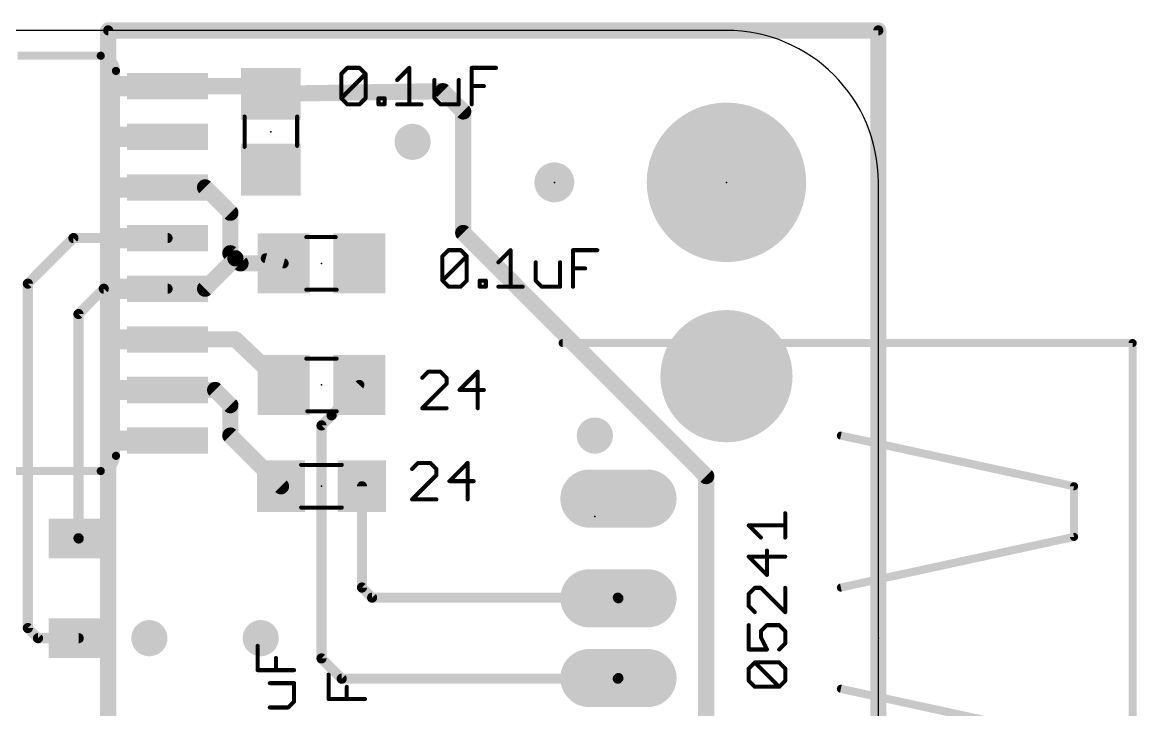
# Model space of a CAD drawing. Extents: x -0.2 to 52.2, y -1.3 to 32.4.
# Drawn here: x 24.24 to 52.2, y 13.45 to 30.68 of the extents above; entities that cross this region are included whole.
import ezdxf

# ---------------------------------------------------------------- set-up
doc = ezdxf.new("R2010")
doc.units = 0
for name, color, linetype in [('1', 12, 'CONTINUOUS'), ('16', 132, 'CONTINUOUS'), ('17', 110, 'CONTINUOUS'), ('18', 110, 'CONTINUOUS'), ('20', 53, 'CONTINUOUS'), ('23', 53, 'CONTINUOUS'), ('24', 53, 'CONTINUOUS'), ('27', 253, 'CONTINUOUS'), ('51', 253, 'CONTINUOUS')]:
    doc.layers.add(name, color=color, linetype=linetype)

# ---------------------------------------------------------------- blocks, each defined once
blk = doc.blocks.new('RECT')
blk.add_solid([(-0.5, -0.5), (0.5, -0.5), (-0.5, 0.5), (0.5, 0.5)])
blk = doc.blocks.new('PIE')
at = {"const_width": 0.5}
blk.add_lwpolyline([(0, -0.25, 1), (0, 0.25, 1), (0, -0.25)], format="xyb", dxfattribs=at)
blk = doc.blocks.new('ROUNDP')
at = {"const_width": 0.5}
blk.add_lwpolyline([(0, -0.25, 1), (0, 0.25, 1), (0, -0.25)], format="xyb", dxfattribs=at)
blk = doc.blocks.new('LONGP100')
at = {"const_width": 1}
blk.add_lwpolyline([(-0.5, 0), (0.5, 0)], dxfattribs=at)
at = {"const_width": 0.5}
for points in [[(-0.5, 0.25, 1), (-0.5, -0.25)], [(0.5, -0.25, 1), (0.5, 0.25)]]:
    blk.add_lwpolyline(points, format="xyb", dxfattribs=at)
blk = doc.blocks.new('ROUNDV')
at = {"const_width": 0.5}
blk.add_lwpolyline([(0, -0.25, 1), (0, 0.25, 1), (0, -0.25)], format="xyb", dxfattribs=at)

msp = doc.modelspace()

# ---------------------------------------------------------------- linework, layer by layer
at = {"layer": '1'}
for points, const_width in [([(26.4, 0), (26.4, 30.48)], 0.4064), ([(26.4, 30.48), (45.72, 30.48)], 0.4064), ([(45.72, 30.48), (45.72, 0)], 0.4064), ([(27.8892, 29.083), (30.353, 29.083)], 0.4064), ([(30.353, 29.083), (30.48, 28.89)], 0.4064), ([(30.48, 28.89), (34.798, 28.956)], 0.4064), ([(34.798, 28.956), (35.306, 28.448)], 0.4064), ([(35.306, 28.448), (35.306, 25.4)], 0.4064), ([(27.8892, 26.543), (28.829, 26.543)], 0.4064), ([(28.829, 26.543), (29.464, 25.908)], 0.4064), ([(29.464, 25.908), (29.464, 24.892)], 0.4064), ([(35.306, 25.4), (41.402, 19.304)], 0.4064), ([(25.527, 25.273), (24.384, 24.13)], 0.254), ([(27.8892, 25.273), (25.527, 25.273)], 0.254), ([(28.829, 24.003), (29.591, 24.765)], 0.4064), ([(29.464, 24.892), (29.591, 24.765)], 0.4064), ([(29.591, 24.765), (29.718, 24.638)], 0.4064), ([(30.353, 24.765), (30.8, 24.638)], 0.254), ([(29.718, 24.638), (30.8, 24.638)], 0.4064), ([(24.384, 24.13), (24.384, 15.494)], 0.254), ([(26.289, 24.003), (25.654, 23.368)], 0.254), ([(27.8892, 24.003), (26.289, 24.003)], 0.254), ([(27.8892, 24.003), (28.829, 24.003)], 0.4064), ([(25.654, 23.368), (25.654, 17.746)], 0.254), ([(27.8892, 22.733), (29.591, 22.733)], 0.4064), ([(29.591, 22.733), (30.8, 21.59)], 0.4064), ([(27.8892, 21.463), (29.083, 21.463)], 0.4064), ([(29.083, 21.463), (29.464, 21.082)], 0.4064), ([(32.7, 21.59), (32.004, 20.828)], 0.254), ([(29.464, 21.082), (29.464, 20.32)], 0.4064), ([(32.004, 20.828), (31.75, 20.574)], 0.254), ([(31.75, 20.574), (31.75, 14.732)], 0.254), ([(29.464, 20.32), (30.734, 19.05)], 0.4064), ([(41.402, 19.304), (41.402, 11.938)], 0.4064), ([(32.766, 19.05), (32.766, 16.51)], 0.254), ([(25.654, 17.746), (25.66, 17.74)], 0.254), ([(32.766, 16.51), (33.02, 16.256)], 0.254), ([(33.02, 16.256), (39.184, 16.256)], 0.254), ([(39.184, 16.256), (39.2, 16.24)], 0.254), ([(24.384, 15.494), (24.638, 15.24)], 0.254), ([(24.638, 15.24), (25.66, 15.24)], 0.254), ([(31.75, 14.732), (32.258, 14.224)], 0.254), ([(32.258, 14.224), (39.184, 14.224)], 0.254), ([(39.184, 14.224), (39.2, 14.24)], 0.254)]:
    msp.add_lwpolyline(points, dxfattribs=dict(at, const_width=const_width))
for points, const_width in [([(26.5016, 30.48, 1), (26.2984, 30.48)], 0.2032), ([(26.4, 30.5816, 1), (26.4, 30.3784)], 0.2032), ([(45.8216, 30.48, 1), (45.6184, 30.48)], 0.2032), ([(45.72, 30.3784, 1), (45.72, 30.5816)], 0.2032), ([(27.8892, 29.1846, 1), (27.8892, 28.9814)], 0.2032), ([(30.4379, 29.1388, 1), (30.2681, 29.0272)], 0.2032), ([(30.353, 28.9814, 1), (30.353, 29.1846)], 0.2032), ([(30.4784, 28.9916, 1), (30.4816, 28.7884)], 0.2032), ([(34.8698, 29.0278, 1), (34.7262, 28.8842)], 0.2032), ([(34.7996, 28.8544, 1), (34.7964, 29.0576)], 0.2032), ([(30.3951, 28.8342, 1), (30.5649, 28.9458)], 0.2032), ([(35.4076, 28.448, 1), (35.2044, 28.448)], 0.2032), ([(35.2342, 28.3762, 1), (35.3778, 28.5198)], 0.2032), ([(27.8892, 26.6446, 1), (27.8892, 26.4414)], 0.2032), ([(28.9008, 26.6148, 1), (28.7572, 26.4712)], 0.2032), ([(28.829, 26.4414, 1), (28.829, 26.6446)], 0.2032), ([(29.5656, 25.908, 1), (29.3624, 25.908)], 0.2032), ([(29.3922, 25.8362, 1), (29.5358, 25.9798)], 0.2032), ([(35.2044, 25.4, 1), (35.4076, 25.4)], 0.2032), ([(35.3778, 25.4718, 1), (35.2342, 25.3282)], 0.2032), ([(25.527, 25.3365, 1), (25.527, 25.2095)], 0.127), ([(25.5719, 25.2281, 1), (25.4821, 25.3179)], 0.127), ([(27.8892, 25.2095, 1), (27.8892, 25.3365)], 0.127), ([(29.3624, 24.892, 1), (29.5656, 24.892)], 0.2032), ([(29.5358, 24.9638, 1), (29.3922, 24.8202)], 0.2032), ([(29.6628, 24.8368, 1), (29.5192, 24.6932)], 0.2032), ([(29.6628, 24.6932, 1), (29.5192, 24.8368)], 0.2032), ([(29.5192, 24.6932, 1), (29.6628, 24.8368)], 0.2032), ([(30.3704, 24.8261, 1), (30.3356, 24.7039)], 0.127), ([(29.718, 24.7396, 1), (29.718, 24.5364)], 0.2032), ([(29.6462, 24.5662, 1), (29.7898, 24.7098)], 0.2032), ([(30.8, 24.5364, 1), (30.8, 24.7396)], 0.2032), ([(30.7826, 24.5769, 1), (30.8174, 24.6991)], 0.127), ([(24.4475, 24.13, 1), (24.3205, 24.13)], 0.127), ([(24.3391, 24.1749, 1), (24.4289, 24.0851)], 0.127), ([(26.289, 24.0665, 1), (26.289, 23.9395)], 0.127), ([(26.3339, 23.9581, 1), (26.2441, 24.0479)], 0.127), ([(27.8892, 24.1046, 1), (27.8892, 23.9014)], 0.2032), ([(27.8892, 23.9395, 1), (27.8892, 24.0665)], 0.127), ([(28.7572, 24.0748, 1), (28.9008, 23.9312)], 0.2032), ([(28.829, 23.9014, 1), (28.829, 24.1046)], 0.2032), ([(25.7175, 23.368, 1), (25.5905, 23.368)], 0.127), ([(25.6091, 23.4129, 1), (25.6989, 23.3231)], 0.127), ([(27.8892, 22.8346, 1), (27.8892, 22.6314)], 0.2032), ([(29.6608, 22.8068, 1), (29.5212, 22.6592)], 0.2032), ([(29.591, 22.6314, 1), (29.591, 22.8346)], 0.2032), ([(27.8892, 21.5646, 1), (27.8892, 21.3614)], 0.2032), ([(29.1548, 21.5348, 1), (29.0112, 21.3912)], 0.2032), ([(29.083, 21.3614, 1), (29.083, 21.5646)], 0.2032), ([(30.7302, 21.5162, 1), (30.8698, 21.6638)], 0.2032), ([(32.7469, 21.5472, 1), (32.6531, 21.6328)], 0.127), ([(29.5656, 21.082, 1), (29.3624, 21.082)], 0.2032), ([(29.3922, 21.0102, 1), (29.5358, 21.1538)], 0.2032), ([(31.8135, 20.574, 1), (31.6865, 20.574)], 0.127), ([(31.9571, 20.8708, 1), (32.0509, 20.7852)], 0.127), ([(32.0489, 20.7831, 1), (31.9591, 20.8729)], 0.127), ([(29.3624, 20.32, 1), (29.5656, 20.32)], 0.2032), ([(29.5358, 20.3918, 1), (29.3922, 20.2482)], 0.2032), ([(31.7051, 20.6189, 1), (31.7949, 20.5291)], 0.127), ([(41.5036, 19.304, 1), (41.3004, 19.304)], 0.2032), ([(41.3302, 19.2322, 1), (41.4738, 19.3758)], 0.2032), ([(30.6622, 18.9782, 1), (30.8058, 19.1218)], 0.2032), ([(32.8295, 19.05, 1), (32.7025, 19.05)], 0.127), ([(25.6989, 17.7909, 1), (25.6091, 17.7011)], 0.127), ([(25.5905, 17.746, 1), (25.7175, 17.746)], 0.127), ([(25.6151, 17.6951, 1), (25.7049, 17.7849)], 0.127), ([(32.8109, 16.5549, 1), (32.7211, 16.4651)], 0.127), ([(32.7025, 16.51, 1), (32.8295, 16.51)], 0.127), ([(33.02, 16.3195, 1), (33.02, 16.1925)], 0.127), ([(32.9751, 16.2111, 1), (33.0649, 16.3009)], 0.127), ([(39.2289, 16.3009, 1), (39.1391, 16.2111)], 0.127), ([(39.1551, 16.1951, 1), (39.2449, 16.2849)], 0.127), ([(39.184, 16.1925, 1), (39.184, 16.3195)], 0.127), ([(24.4289, 15.5389, 1), (24.3391, 15.4491)], 0.127), ([(24.3205, 15.494, 1), (24.4475, 15.494)], 0.127), ([(24.638, 15.3035, 1), (24.638, 15.1765)], 0.127), ([(24.5931, 15.1951, 1), (24.6829, 15.2849)], 0.127), ([(25.66, 15.1765, 1), (25.66, 15.3035)], 0.127), ([(31.7949, 14.7769, 1), (31.7051, 14.6871)], 0.127), ([(31.6865, 14.732, 1), (31.8135, 14.732)], 0.127), ([(32.258, 14.2875, 1), (32.258, 14.1605)], 0.127), ([(32.2131, 14.1791, 1), (32.3029, 14.2689)], 0.127), ([(39.1391, 14.2689, 1), (39.2289, 14.1791)], 0.127), ([(39.2449, 14.1951, 1), (39.1551, 14.2849)], 0.127), ([(39.184, 14.1605, 1), (39.184, 14.2875)], 0.127)]:
    msp.add_lwpolyline(points, format="xyb", dxfattribs=dict(at, const_width=const_width))
at = {"layer": '16', "const_width": 0.254}
for points in [[(26.4, 0), (26.4, 30.48)], [(26.4, 30.48), (45.72, 30.48)], [(45.72, 30.48), (45.72, 0)]]:
    msp.add_lwpolyline(points, dxfattribs=at)
at = {"layer": '16', "const_width": 0.127}
for points in [[(26.4635, 30.48, 1), (26.3365, 30.48)], [(26.4, 30.5435, 1), (26.4, 30.4165)], [(45.7835, 30.48, 1), (45.6565, 30.48)], [(45.72, 30.4165, 1), (45.72, 30.5435)]]:
    msp.add_lwpolyline(points, format="xyb", dxfattribs=at)
at = {"layer": '20'}
for p, q in [((41.91, 30.48), (3.81, 30.48)), ((45.72, 3.81), (45.72, 26.67))]:
    msp.add_line(p, q, dxfattribs=at)
msp.add_arc((41.91, 26.67), 3.81, 0, 90, dxfattribs=at)
at = {"layer": '23'}
for p in [(30.48, 27.94), (37.592, 26.67), (41.91, 26.67), (31.75, 24.638), (31.75, 21.59), (31.75, 19.05), (45.72, 15.24)]:
    msp.add_point(p, dxfattribs=at)
at = {"layer": '24'}
msp.add_point((38.608, 18.288), dxfattribs=at)
at = {"layer": '27', "const_width": 0.1016}
for points in [[(32.2454, 29.3885), (32.3979, 29.541)], [(32.2454, 28.7783), (32.2454, 29.3885)], [(32.2454, 28.7783), (32.8555, 29.3885)], [(32.3979, 29.541), (32.703, 29.541)], [(32.703, 29.541), (32.8555, 29.3885)], [(32.8555, 29.3885), (32.8555, 28.7783)], [(33.6487, 29.2359), (33.9537, 29.541)], [(33.9537, 29.541), (33.9537, 28.6258)], [(35.5197, 28.6258), (35.5197, 29.541)], [(35.5197, 29.541), (36.1298, 29.541)], [(34.5842, 29.2359), (34.5842, 28.7783)], [(35.1943, 28.6258), (35.1943, 29.2359)], [(35.5197, 29.0834), (35.8248, 29.0834)], [(32.3979, 28.6258), (32.2454, 28.7783)], [(32.8555, 28.7783), (32.703, 28.6258)], [(33.1809, 28.6258), (33.1809, 28.7783)], [(33.1809, 28.7783), (33.3334, 28.7783)], [(33.3334, 28.7783), (33.3334, 28.6258)], [(34.5842, 28.7783), (34.7367, 28.6258)], [(32.703, 28.6258), (32.3979, 28.6258)], [(33.3334, 28.6258), (33.1809, 28.6258)], [(33.6487, 28.6258), (34.2588, 28.6258)], [(34.7367, 28.6258), (35.1943, 28.6258)], [(34.7854, 24.8164), (34.9379, 24.969)], [(34.9379, 24.969), (35.243, 24.969)], [(35.243, 24.969), (35.3955, 24.8164)], [(36.1887, 24.6639), (36.4937, 24.969)], [(36.4937, 24.969), (36.4937, 24.0538)], [(38.0597, 24.0538), (38.0597, 24.969)], [(38.0597, 24.969), (38.6698, 24.969)], [(34.7854, 24.2063), (34.7854, 24.8164)], [(34.7854, 24.2063), (35.3955, 24.8164)], [(35.3955, 24.8164), (35.3955, 24.2063)], [(37.1242, 24.6639), (37.1242, 24.2063)], [(37.7343, 24.0538), (37.7343, 24.6639)], [(38.0597, 24.5114), (38.3648, 24.5114)], [(34.9379, 24.0538), (34.7854, 24.2063)], [(35.243, 24.0538), (34.9379, 24.0538)], [(35.3955, 24.2063), (35.243, 24.0538)], [(35.7209, 24.0538), (35.7209, 24.2063)], [(35.7209, 24.2063), (35.8734, 24.2063)], [(35.8734, 24.0538), (35.7209, 24.0538)], [(35.8734, 24.2063), (35.8734, 24.0538)], [(36.1887, 24.0538), (36.7988, 24.0538)], [(37.1242, 24.2063), (37.2767, 24.0538)], [(37.2767, 24.0538), (37.7343, 24.0538)], [(34.4299, 21.921), (34.2774, 21.7685)], [(34.735, 21.921), (34.4299, 21.921)], [(34.8875, 21.7685), (34.735, 21.921)], [(34.8875, 21.6159), (34.8875, 21.7685)], [(35.6705, 21.921), (35.2129, 21.4634)], [(35.6705, 21.0058), (35.6705, 21.921)], [(34.2774, 21.0058), (34.8875, 21.6159)], [(35.2129, 21.4634), (35.823, 21.4634)], [(34.8875, 21.0058), (34.2774, 21.0058)], [(34.1759, 19.635), (34.0234, 19.4825)], [(34.481, 19.635), (34.1759, 19.635)], [(34.6335, 19.4825), (34.481, 19.635)], [(35.4165, 19.635), (34.9589, 19.1774)], [(35.4165, 18.7198), (35.4165, 19.635)], [(34.0234, 18.7198), (34.6335, 19.3299)], [(34.6335, 19.3299), (34.6335, 19.4825)], [(34.9589, 19.1774), (35.569, 19.1774)], [(34.6335, 18.7198), (34.0234, 18.7198)], [(43.3832, 17.7629), (43.3832, 18.373)], [(42.7731, 17.7629), (42.468, 18.0679)], [(42.468, 18.0679), (43.3832, 18.0679)], [(43.3832, 17.2849), (42.468, 17.2849)], [(42.468, 17.2849), (42.9256, 16.8274)], [(42.9256, 16.8274), (42.9256, 17.4375)], [(42.6206, 16.502), (42.468, 16.3494)], [(42.7731, 16.502), (42.6206, 16.502)], [(43.3832, 15.8918), (42.7731, 16.502)], [(43.3832, 16.502), (43.3832, 15.8918)], [(42.468, 16.3494), (42.468, 16.0444)], [(42.468, 16.0444), (42.6206, 15.8918)], [(42.468, 15.5664), (42.468, 14.9563)], [(42.7731, 15.4139), (42.9256, 15.5664)], [(42.7731, 15.2614), (42.7731, 15.4139)], [(42.9256, 15.5664), (43.2307, 15.5664)], [(43.2307, 15.5664), (43.3832, 15.4139)], [(43.3832, 15.4139), (43.3832, 15.1088)], [(30.149, 14.4377), (30.149, 15.0478)], [(42.9256, 14.9563), (42.7731, 15.2614)], [(43.3832, 15.1088), (43.2307, 14.9563)], [(42.468, 14.9563), (42.9256, 14.9563)], [(30.6066, 14.4377), (30.6066, 14.7428)], [(42.468, 14.4784), (42.6206, 14.6309)], [(42.6206, 14.6309), (43.2307, 14.6309)], [(43.2307, 14.0208), (42.6206, 14.6309)], [(43.2307, 14.6309), (43.3832, 14.4784)], [(31.0642, 14.4377), (30.149, 14.4377)], [(31.927, 13.716), (31.927, 14.3261)], [(42.468, 14.1733), (42.468, 14.4784)], [(43.3832, 14.4784), (43.3832, 14.1733)], [(31.0642, 14.1123), (30.4541, 14.1123)], [(31.0642, 13.6547), (31.0642, 14.1123)], [(32.3846, 13.716), (32.3846, 14.021)], [(42.6206, 14.0208), (42.468, 14.1733)], [(43.2307, 14.0208), (42.6206, 14.0208)], [(43.3832, 14.1733), (43.2307, 14.0208)], [(30.9117, 13.5022), (31.0642, 13.6547)], [(32.8422, 13.716), (31.927, 13.716)], [(30.4541, 13.5022), (30.9117, 13.5022)]]:
    msp.add_lwpolyline(points, dxfattribs=at)
at = {"layer": '27', "const_width": 0.0508}
for points in [[(32.2708, 29.3885, 1), (32.22, 29.3885)], [(32.2274, 29.4064, 1), (32.2634, 29.3705)], [(32.3979, 29.5664, 1), (32.3979, 29.5156)], [(32.4159, 29.523, 1), (32.38, 29.5589)], [(32.721, 29.5589, 1), (32.685, 29.523)], [(32.703, 29.5156, 1), (32.703, 29.5664)], [(32.8809, 29.3885, 1), (32.8301, 29.3885)], [(32.8735, 29.3705, 1), (32.8376, 29.4064)], [(32.8376, 29.3705, 1), (32.8735, 29.4064)], [(33.9791, 29.541, 1), (33.9283, 29.541)], [(33.9717, 29.523, 1), (33.9358, 29.5589)], [(35.5451, 29.541, 1), (35.4943, 29.541)], [(35.5197, 29.5664, 1), (35.5197, 29.5156)], [(36.1298, 29.5156, 1), (36.1298, 29.5664)], [(33.6307, 29.2539, 1), (33.6666, 29.218)], [(34.6096, 29.2359, 1), (34.5588, 29.2359)], [(35.2197, 29.2359, 1), (35.1689, 29.2359)], [(35.5197, 29.1088, 1), (35.5197, 29.058)], [(35.8248, 29.058, 1), (35.8248, 29.1088)], [(32.2634, 28.7963, 1), (32.2274, 28.7604)], [(32.2274, 28.7963, 1), (32.2634, 28.7604)], [(32.22, 28.7783, 1), (32.2708, 28.7783)], [(32.8301, 28.7783, 1), (32.8809, 28.7783)], [(32.8735, 28.7604, 1), (32.8376, 28.7963)], [(33.2063, 28.7783, 1), (33.1555, 28.7783)], [(33.1809, 28.8037, 1), (33.1809, 28.7529)], [(33.3588, 28.7783, 1), (33.308, 28.7783)], [(33.3334, 28.7529, 1), (33.3334, 28.8037)], [(34.6022, 28.7963, 1), (34.5662, 28.7604)], [(34.5588, 28.7783, 1), (34.6096, 28.7783)], [(32.3979, 28.6512, 1), (32.3979, 28.6004)], [(32.38, 28.6078, 1), (32.4159, 28.6438)], [(32.685, 28.6438, 1), (32.721, 28.6078)], [(32.703, 28.6004, 1), (32.703, 28.6512)], [(33.1809, 28.6512, 1), (33.1809, 28.6004)], [(33.1555, 28.6258, 1), (33.2063, 28.6258)], [(33.308, 28.6258, 1), (33.3588, 28.6258)], [(33.3334, 28.6004, 1), (33.3334, 28.6512)], [(33.6487, 28.6512, 1), (33.6487, 28.6004)], [(33.9283, 28.6258, 1), (33.9791, 28.6258)], [(34.2588, 28.6004, 1), (34.2588, 28.6512)], [(34.7367, 28.6512, 1), (34.7367, 28.6004)], [(34.7188, 28.6078, 1), (34.7547, 28.6438)], [(35.1689, 28.6258, 1), (35.2197, 28.6258)], [(35.1943, 28.6004, 1), (35.1943, 28.6512)], [(35.4943, 28.6258, 1), (35.5451, 28.6258)], [(34.9379, 24.9944, 1), (34.9379, 24.9436)], [(34.9559, 24.951, 1), (34.92, 24.9869)], [(35.261, 24.9869, 1), (35.225, 24.951)], [(35.243, 24.9436, 1), (35.243, 24.9944)], [(36.5191, 24.969, 1), (36.4683, 24.969)], [(36.5117, 24.951, 1), (36.4758, 24.9869)], [(38.0851, 24.969, 1), (38.0343, 24.969)], [(38.0597, 24.9944, 1), (38.0597, 24.9436)], [(38.6698, 24.9436, 1), (38.6698, 24.9944)], [(34.8108, 24.8164, 1), (34.76, 24.8164)], [(34.7674, 24.8344, 1), (34.8034, 24.7985)], [(35.4209, 24.8164, 1), (35.3701, 24.8164)], [(35.4135, 24.7985, 1), (35.3776, 24.8344)], [(35.3776, 24.7985, 1), (35.4135, 24.8344)], [(36.1707, 24.6819, 1), (36.2066, 24.646)], [(37.1496, 24.6639, 1), (37.0988, 24.6639)], [(37.7597, 24.6639, 1), (37.7089, 24.6639)], [(38.0597, 24.5368, 1), (38.0597, 24.486)], [(38.3648, 24.486, 1), (38.3648, 24.5368)], [(34.8034, 24.2243, 1), (34.7674, 24.1884)], [(34.7674, 24.2243, 1), (34.8034, 24.1884)], [(34.76, 24.2063, 1), (34.8108, 24.2063)], [(34.9379, 24.0792, 1), (34.9379, 24.0284)], [(34.92, 24.0358, 1), (34.9559, 24.0718)], [(35.225, 24.0718, 1), (35.261, 24.0358)], [(35.243, 24.0284, 1), (35.243, 24.0792)], [(35.3701, 24.2063, 1), (35.4209, 24.2063)], [(35.4135, 24.1884, 1), (35.3776, 24.2243)], [(35.7463, 24.2063, 1), (35.6955, 24.2063)], [(35.7209, 24.2317, 1), (35.7209, 24.1809)], [(35.7209, 24.0792, 1), (35.7209, 24.0284)], [(35.6955, 24.0538, 1), (35.7463, 24.0538)], [(35.8988, 24.2063, 1), (35.848, 24.2063)], [(35.848, 24.0538, 1), (35.8988, 24.0538)], [(35.8734, 24.1809, 1), (35.8734, 24.2317)], [(35.8734, 24.0284, 1), (35.8734, 24.0792)], [(36.1887, 24.0792, 1), (36.1887, 24.0284)], [(36.4683, 24.0538, 1), (36.5191, 24.0538)], [(36.7988, 24.0284, 1), (36.7988, 24.0792)], [(37.1422, 24.2243, 1), (37.1062, 24.1884)], [(37.0988, 24.2063, 1), (37.1496, 24.2063)], [(37.2767, 24.0792, 1), (37.2767, 24.0284)], [(37.2588, 24.0358, 1), (37.2947, 24.0718)], [(37.7089, 24.0538, 1), (37.7597, 24.0538)], [(37.7343, 24.0284, 1), (37.7343, 24.0792)], [(38.0343, 24.0538, 1), (38.0851, 24.0538)], [(34.2594, 21.7864, 1), (34.2954, 21.7505)], [(34.4299, 21.9464, 1), (34.4299, 21.8956)], [(34.4479, 21.903, 1), (34.412, 21.9389)], [(34.753, 21.9389, 1), (34.717, 21.903)], [(34.735, 21.8956, 1), (34.735, 21.9464)], [(34.9129, 21.7685, 1), (34.8621, 21.7685)], [(34.8696, 21.7505, 1), (34.9055, 21.7864)], [(35.6959, 21.921, 1), (35.6451, 21.921)], [(35.6885, 21.903, 1), (35.6525, 21.9389)], [(34.8621, 21.6159, 1), (34.9129, 21.6159)], [(34.9055, 21.598, 1), (34.8696, 21.6339)], [(35.2129, 21.4888, 1), (35.2129, 21.438)], [(35.195, 21.4814, 1), (35.2309, 21.4454)], [(35.823, 21.438, 1), (35.823, 21.4888)], [(34.2594, 21.0238, 1), (34.2954, 20.9878)], [(34.2774, 21.0312, 1), (34.2774, 20.9804)], [(34.8875, 20.9804, 1), (34.8875, 21.0312)], [(35.6451, 21.0058, 1), (35.6959, 21.0058)], [(34.1759, 19.6604, 1), (34.1759, 19.6096)], [(34.1939, 19.617, 1), (34.158, 19.6529)], [(34.499, 19.6529, 1), (34.463, 19.617)], [(34.481, 19.6096, 1), (34.481, 19.6604)], [(35.4419, 19.635, 1), (35.3911, 19.635)], [(35.4345, 19.617, 1), (35.3985, 19.6529)], [(34.0054, 19.5004, 1), (34.0414, 19.4645)], [(34.6589, 19.4825, 1), (34.6081, 19.4825)], [(34.6081, 19.3299, 1), (34.6589, 19.3299)], [(34.6156, 19.4645, 1), (34.6515, 19.5004)], [(34.6515, 19.312, 1), (34.6156, 19.3479)], [(34.9589, 19.2028, 1), (34.9589, 19.152)], [(34.941, 19.1954, 1), (34.9769, 19.1594)], [(35.569, 19.152, 1), (35.569, 19.2028)], [(34.0054, 18.7378, 1), (34.0414, 18.7018)], [(34.0234, 18.7452, 1), (34.0234, 18.6944)], [(34.6335, 18.6944, 1), (34.6335, 18.7452)], [(35.3911, 18.7198, 1), (35.4419, 18.7198)], [(43.4086, 18.373, 1), (43.3578, 18.373)], [(42.468, 18.0933, 1), (42.468, 18.0425)], [(42.486, 18.0859, 1), (42.4501, 18.05)], [(43.3832, 18.0425, 1), (43.3832, 18.0933)], [(42.7551, 17.7449, 1), (42.791, 17.7808)], [(43.3578, 17.7629, 1), (43.4086, 17.7629)], [(42.468, 17.3103, 1), (42.468, 17.2595)], [(42.486, 17.3029, 1), (42.4501, 17.267)], [(42.951, 17.4375, 1), (42.9002, 17.4375)], [(43.3832, 17.2595, 1), (43.3832, 17.3103)], [(42.9002, 16.8274, 1), (42.951, 16.8274)], [(42.9076, 16.8094, 1), (42.9436, 16.8453)], [(42.6206, 16.5274, 1), (42.6206, 16.4766)], [(42.6385, 16.484, 1), (42.6026, 16.5199)], [(42.791, 16.5199, 1), (42.7551, 16.484)], [(42.7731, 16.4766, 1), (42.7731, 16.5274)], [(43.4086, 16.502, 1), (43.3578, 16.502)], [(42.4934, 16.3494, 1), (42.4426, 16.3494)], [(42.4501, 16.3674, 1), (42.486, 16.3315)], [(42.4426, 16.0444, 1), (42.4934, 16.0444)], [(42.486, 16.0623, 1), (42.4501, 16.0264)], [(42.6026, 15.8739, 1), (42.6385, 15.9098)], [(43.3578, 15.8918, 1), (43.4086, 15.8918)], [(43.3652, 15.8739, 1), (43.4012, 15.9098)], [(42.4934, 15.5664, 1), (42.4426, 15.5664)], [(42.7551, 15.4319, 1), (42.791, 15.3959)], [(42.7985, 15.4139, 1), (42.7477, 15.4139)], [(42.9256, 15.5918, 1), (42.9256, 15.541)], [(42.9436, 15.5485, 1), (42.9076, 15.5844)], [(43.2486, 15.5844, 1), (43.2127, 15.5485)], [(43.2307, 15.541, 1), (43.2307, 15.5918)], [(43.4086, 15.4139, 1), (43.3578, 15.4139)], [(43.3652, 15.3959, 1), (43.4012, 15.4319)], [(30.1744, 15.0478, 1), (30.1236, 15.0478)], [(42.7958, 15.2727, 1), (42.7504, 15.25)], [(42.7477, 15.2614, 1), (42.7985, 15.2614)], [(43.3578, 15.1088, 1), (43.4086, 15.1088)], [(43.4012, 15.0909, 1), (43.3652, 15.1268)], [(42.468, 14.9817, 1), (42.468, 14.9309)], [(42.4426, 14.9563, 1), (42.4934, 14.9563)], [(42.9029, 14.945, 1), (42.9483, 14.9677)], [(42.9256, 14.9309, 1), (42.9256, 14.9817)], [(43.2127, 14.9743, 1), (43.2486, 14.9384)], [(30.632, 14.7428, 1), (30.5812, 14.7428)], [(42.6206, 14.6563, 1), (42.6206, 14.6055)], [(42.6385, 14.6489, 1), (42.6026, 14.613)], [(42.6385, 14.613, 1), (42.6026, 14.6489)], [(43.2486, 14.6489, 1), (43.2127, 14.613)], [(43.2307, 14.6055, 1), (43.2307, 14.6563)], [(30.149, 14.4631, 1), (30.149, 14.4123)], [(30.1236, 14.4377, 1), (30.1744, 14.4377)], [(30.5812, 14.4377, 1), (30.632, 14.4377)], [(31.0642, 14.4123, 1), (31.0642, 14.4631)], [(31.9524, 14.3261, 1), (31.9016, 14.3261)], [(42.4934, 14.4784, 1), (42.4426, 14.4784)], [(42.4501, 14.4964, 1), (42.486, 14.4604)], [(43.4086, 14.4784, 1), (43.3578, 14.4784)], [(43.3652, 14.4604, 1), (43.4012, 14.4964)], [(30.4541, 14.1377, 1), (30.4541, 14.0869)], [(31.0896, 14.1123, 1), (31.0388, 14.1123)], [(31.0642, 14.0869, 1), (31.0642, 14.1377)], [(32.41, 14.021, 1), (32.3592, 14.021)], [(42.4426, 14.1733, 1), (42.4934, 14.1733)], [(42.486, 14.1913, 1), (42.4501, 14.1554)], [(42.6206, 14.0462, 1), (42.6206, 13.9954)], [(42.6026, 14.0028, 1), (42.6385, 14.0388)], [(43.2127, 14.0388, 1), (43.2486, 14.0028)], [(43.2127, 14.0028, 1), (43.2486, 14.0388)], [(43.2307, 13.9954, 1), (43.2307, 14.0462)], [(43.3578, 14.1733, 1), (43.4086, 14.1733)], [(43.4012, 14.1554, 1), (43.3652, 14.1913)], [(31.0822, 13.6368, 1), (31.0462, 13.6727)], [(31.927, 13.7414, 1), (31.927, 13.6906)], [(31.9016, 13.716, 1), (31.9524, 13.716)], [(32.3592, 13.716, 1), (32.41, 13.716)], [(32.8422, 13.6906, 1), (32.8422, 13.7414)], [(30.4541, 13.5276, 1), (30.4541, 13.4768)], [(30.8937, 13.5202, 1), (30.9296, 13.4842)], [(30.9117, 13.4768, 1), (30.9117, 13.5276)], [(31.0388, 13.6547, 1), (31.0896, 13.6547)]]:
    msp.add_lwpolyline(points, format="xyb", dxfattribs=at)
at = {"layer": '51'}
for points, const_width in [([(26.2128, 29.845), (24.13, 29.845)], 0.2032), ([(26.5938, 19.812), (26.5938, 29.464)], 0.2032), ([(29.82, 27.559), (29.82, 28.321)], 0.1016), ([(31.14, 27.584), (31.14, 28.321)], 0.1016), ([(32.106, 25.298), (31.369, 25.298)], 0.1016), ([(32.131, 23.978), (31.369, 23.978)], 0.1016), ([(52.1, 22.64), (37.8, 22.64)], 0.2032), ([(52.1, 7.84), (52.1, 22.64)], 0.2032), ([(31.369, 22.25), (32.131, 22.25)], 0.1016), ([(31.394, 20.93), (32.131, 20.93)], 0.1016), ([(50.63, 19.05), (44.78, 20.32)], 0.2032), ([(31.24, 19.585), (32.26, 19.585)], 0.1016), ([(19.5072, 19.431), (26.2128, 19.431)], 0.2032), ([(50.63, 17.78), (50.63, 19.05)], 0.2032), ([(31.24, 18.515), (32.26, 18.515)], 0.1016), ([(44.78, 16.51), (50.63, 17.78)], 0.2032), ([(50.63, 12.7), (44.78, 13.97)], 0.2032)]:
    msp.add_lwpolyline(points, dxfattribs=dict(at, const_width=const_width))
for points, const_width in [([(26.5938, 29.464, 0.4142), (26.2128, 29.845)], 0.2032), ([(26.2128, 29.8958, 1), (26.2128, 29.7942)], 0.1016), ([(26.2128, 29.7942, 1), (26.2128, 29.8958)], 0.1016), ([(26.6446, 29.464, 1), (26.543, 29.464)], 0.1016), ([(26.543, 29.464, 1), (26.6446, 29.464)], 0.1016), ([(29.8454, 28.321, 1), (29.7946, 28.321)], 0.0508), ([(31.1654, 28.321, 1), (31.1146, 28.321)], 0.0508), ([(29.7946, 27.559, 1), (29.8454, 27.559)], 0.0508), ([(31.1146, 27.584, 1), (31.1654, 27.584)], 0.0508), ([(31.369, 25.3234, 1), (31.369, 25.2726)], 0.0508), ([(32.106, 25.2726, 1), (32.106, 25.3234)], 0.0508), ([(31.369, 24.0034, 1), (31.369, 23.9526)], 0.0508), ([(32.131, 23.9526, 1), (32.131, 24.0034)], 0.0508), ([(37.8, 22.6908, 1), (37.8, 22.5892)], 0.1016), ([(52.1508, 22.64, 1), (52.0492, 22.64)], 0.1016), ([(52.1, 22.5892, 1), (52.1, 22.6908)], 0.1016), ([(31.369, 22.2754, 1), (31.369, 22.2246)], 0.0508), ([(32.131, 22.2246, 1), (32.131, 22.2754)], 0.0508), ([(31.394, 20.9554, 1), (31.394, 20.9046)], 0.0508), ([(32.131, 20.9046, 1), (32.131, 20.9554)], 0.0508), ([(44.7908, 20.3696, 1), (44.7692, 20.2704)], 0.1016), ([(26.2128, 19.431, 0.4142), (26.5938, 19.812)], 0.2032), ([(26.6446, 19.812, 1), (26.543, 19.812)], 0.1016), ([(26.543, 19.812, 1), (26.6446, 19.812)], 0.1016), ([(31.24, 19.6104, 1), (31.24, 19.5596)], 0.0508), ([(32.26, 19.5596, 1), (32.26, 19.6104)], 0.0508), ([(26.2128, 19.4818, 1), (26.2128, 19.3802)], 0.1016), ([(26.2128, 19.3802, 1), (26.2128, 19.4818)], 0.1016), ([(50.6808, 19.05, 1), (50.5792, 19.05)], 0.1016), ([(50.6192, 19.0004, 1), (50.6408, 19.0996)], 0.1016), ([(31.24, 18.5404, 1), (31.24, 18.4896)], 0.0508), ([(32.26, 18.4896, 1), (32.26, 18.5404)], 0.0508), ([(50.5792, 17.78, 1), (50.6808, 17.78)], 0.1016), ([(50.6408, 17.7304, 1), (50.6192, 17.8296)], 0.1016), ([(44.7692, 16.5596, 1), (44.7908, 16.4604)], 0.1016), ([(44.7908, 14.0196, 1), (44.7692, 13.9204)], 0.1016)]:
    msp.add_lwpolyline(points, format="xyb", dxfattribs=dict(at, const_width=const_width))

# ---------------------------------------------------------------- block references
at = {"layer": '1'}
for p, xscale, yscale, rotation in [((27.8892, 29.083), 0.6604, 2.032, 270), ((30.48, 28.89), 1.3, 1.5, 90), ((27.8892, 27.813), 0.6604, 2.032, 270), ((30.48, 26.99), 1.3, 1.5, 90), ((27.8892, 26.543), 0.6604, 2.032, 270), ((27.8892, 25.273), 0.6604, 2.032, 270), ((30.8, 24.638), 1.3, 1.5, 180), ((32.7, 24.638), 1.3, 1.5, 180), ((27.8892, 24.003), 0.6604, 2.032, 270), ((27.8892, 22.733), 0.6604, 2.032, 270), ((27.8892, 21.463), 0.6604, 2.032, 270), ((27.8892, 20.193), 0.6604, 2.032, 270)]:
    msp.add_blockref('RECT', p, dxfattribs=dict(at, xscale=xscale, yscale=yscale, rotation=rotation))
msp.add_blockref('PIE', (37.592, 26.67), dxfattribs=at)
for p, xscale, yscale in [((30.8, 21.59), 1.3, 1.5), ((32.7, 21.59), 1.3, 1.5), ((30.734, 19.05), 1.2, 1.3), ((32.766, 19.05), 1.2, 1.3)]:
    msp.add_blockref('RECT', p, dxfattribs=dict(at, xscale=xscale, yscale=yscale))
at = {"layer": '1', "yscale": 1.5, "rotation": 90}
for p in [(25.66, 17.74), (25.66, 15.24)]:
    msp.add_blockref('RECT', p, dxfattribs=at)
at = {"layer": '17', "xscale": 4, "yscale": 4}
msp.add_blockref('ROUNDP', (41.91, 26.67), dxfattribs=at)
msp.add_blockref('ROUNDP', (41.91, 26.67), dxfattribs=at)
at = {"layer": '17'}
for name, p, xscale, yscale, rotation in [('ROUNDP', (41.91, 21.81), 3.316, 3.316, 270), ('ROUNDP', (41.91, 21.81), 3.316, 3.316, 270), ('LONGP100', (39.2, 18.74), 1.458, 1.458, 180), ('LONGP100', (39.2, 18.74), 1.458, 1.458, 180), ('LONGP100', (39.2, 16.24), 1.458, 1.458, 180), ('LONGP100', (39.2, 16.24), 1.458, 1.458, 180), ('LONGP100', (39.2, 14.24), 1.458, 1.458, 180), ('LONGP100', (39.2, 14.24), 1.458, 1.458, 180)]:
    msp.add_blockref(name, p, dxfattribs=dict(at, xscale=xscale, yscale=yscale, rotation=rotation))
at = {"layer": '18', "xscale": 0.9064, "yscale": 0.9064}
for p in [(34.036, 27.686), (34.036, 27.686), (38.608, 20.32), (38.608, 20.32), (27.432, 15.24), (27.432, 15.24), (30.226, 15.24), (30.226, 15.24)]:
    msp.add_blockref('ROUNDV', p, dxfattribs=at)
at = {"layer": '51'}
for p, xscale, yscale, rotation in [((26.6573, 29.083), 0.508, 0.127, 270), ((27.4574, 29.083), 0.508, 1.4732, 270), ((30.4789, 28.6707), 0.7501, 1.4501, 90), ((26.6573, 27.813), 0.508, 0.127, 270), ((27.4574, 27.813), 0.508, 1.4732, 270), ((30.4789, 27.2229), 0.7501, 1.4501, 90), ((26.6573, 26.543), 0.508, 0.127, 270), ((27.4574, 26.543), 0.508, 1.4732, 270), ((26.6573, 25.273), 0.508, 0.127, 270), ((27.4574, 25.273), 0.508, 1.4732, 270), ((31.0194, 24.6369), 0.7501, 1.4501, 180), ((32.4672, 24.6369), 0.7501, 1.4501, 180), ((26.6573, 24.003), 0.508, 0.127, 270), ((27.4574, 24.003), 0.508, 1.4732, 270), ((26.6573, 22.733), 0.508, 0.127, 270), ((27.4574, 22.733), 0.508, 1.4732, 270), ((26.6573, 21.463), 0.508, 0.127, 270), ((27.4574, 21.463), 0.508, 1.4732, 270), ((26.6573, 20.193), 0.508, 0.127, 270), ((27.4574, 20.193), 0.508, 1.4732, 270)]:
    msp.add_blockref('RECT', p, dxfattribs=dict(at, xscale=xscale, yscale=yscale, rotation=rotation))
for p, xscale, yscale in [((31.0328, 21.5912), 0.7501, 1.4501), ((32.4807, 21.5912), 0.7501, 1.4501), ((31.0416, 19.05), 0.5832, 1.3), ((32.4532, 19.05), 0.5936, 1.3)]:
    msp.add_blockref('RECT', p, dxfattribs=dict(at, xscale=xscale, yscale=yscale))

doc.saveas('drawing.dxf')
